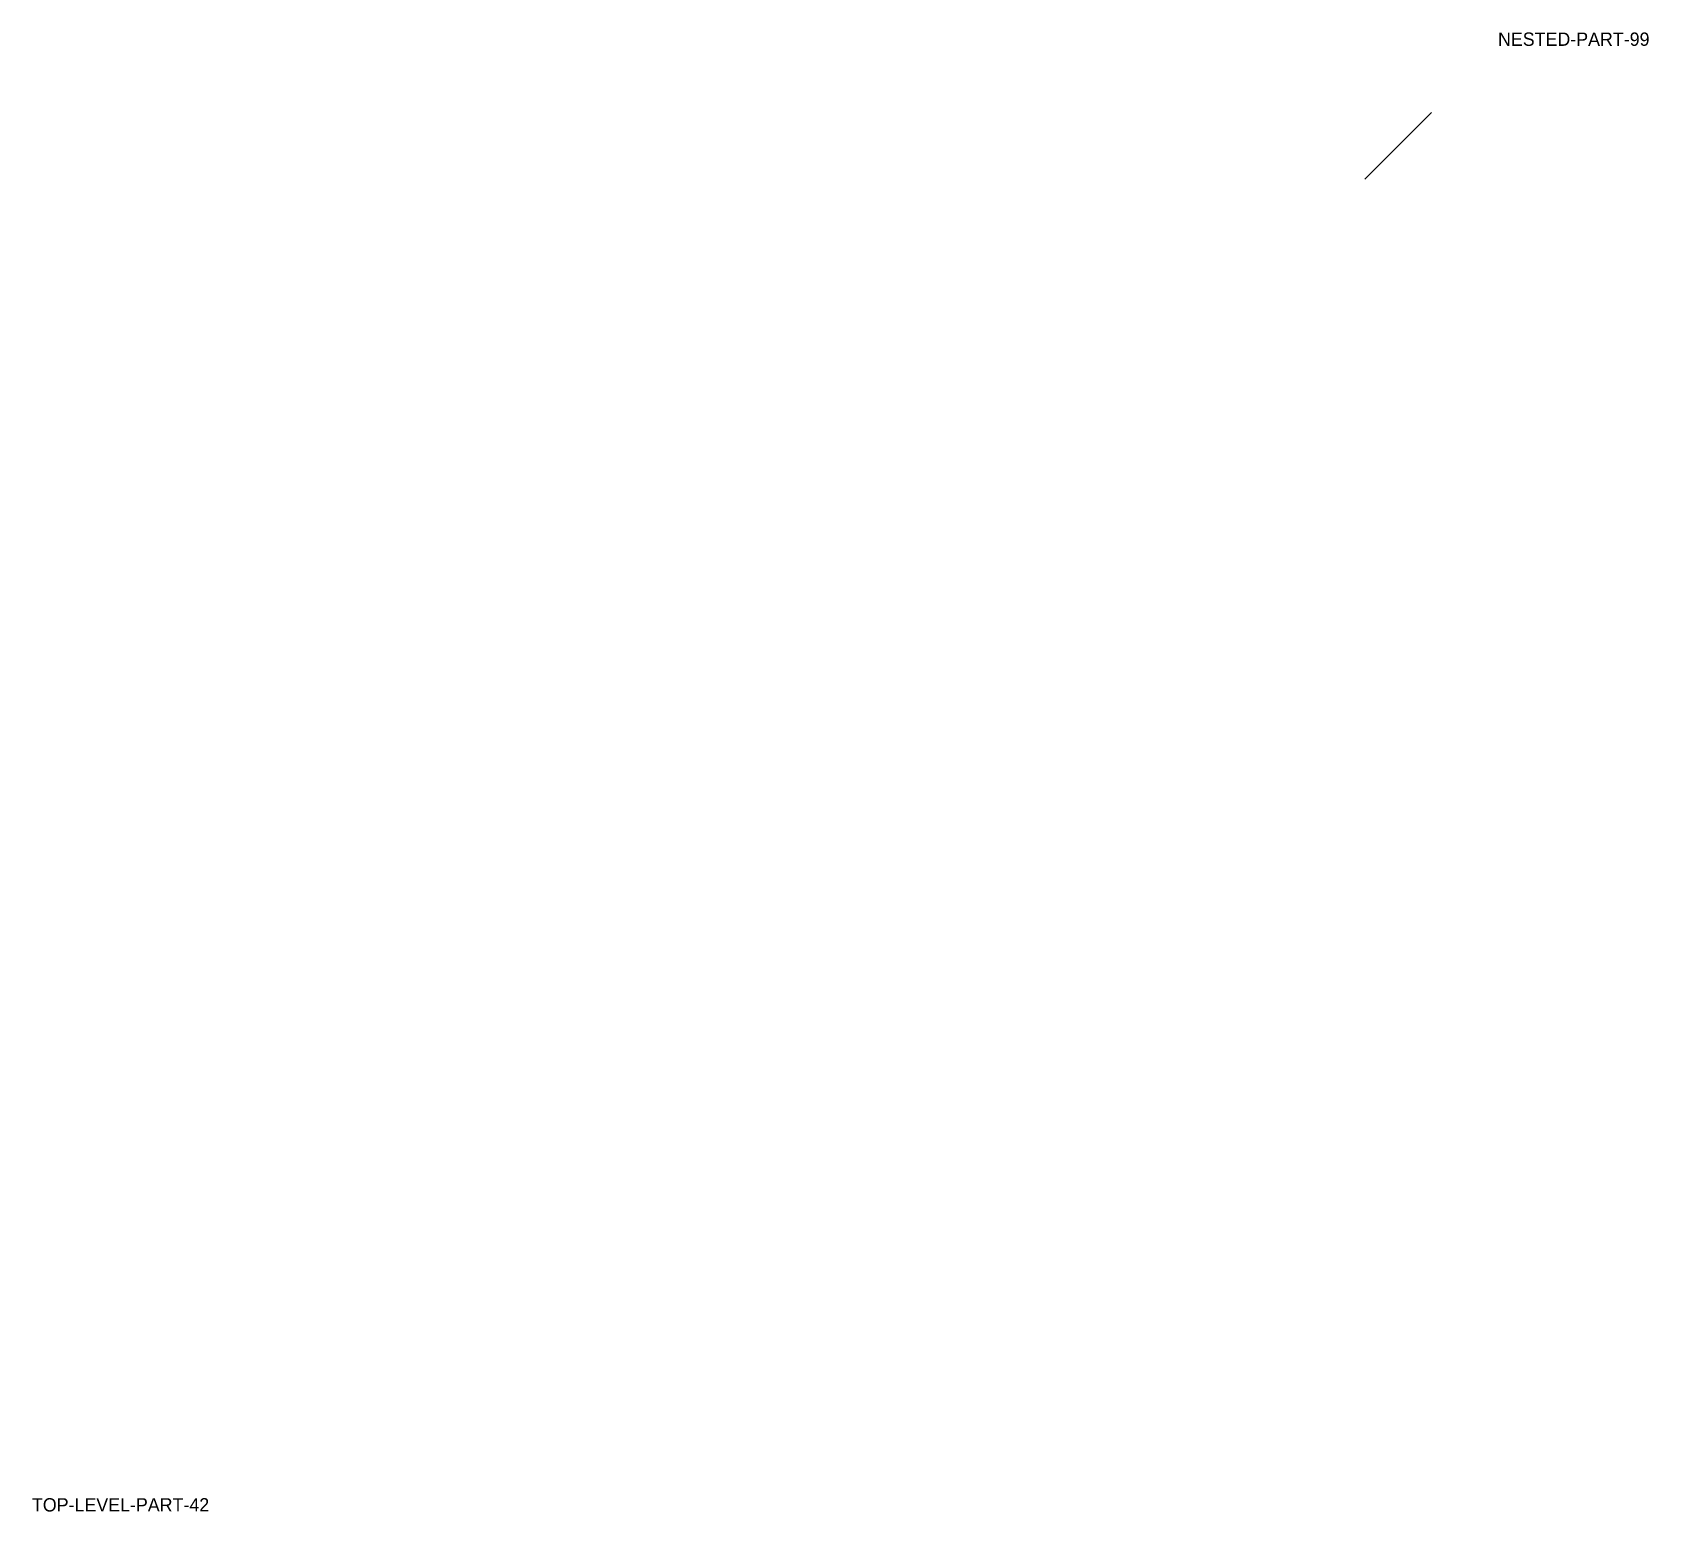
# Model space of a CAD drawing. Header units: inches. Extents: x 0 to 121, y 0 to 111.
import ezdxf

# ---------------------------------------------------------------- set-up
doc = ezdxf.new("R2010")
doc.units = ezdxf.units.IN
doc.layers.get('0').update_dxf_attribs({"linetype": 'CONTINUOUS'})

# ---------------------------------------------------------------- blocks, each defined once
blk = doc.blocks.new('PARTBLOCK')
blk.add_attdef('PARTNO', (0, 0), '', height=1)
blk = doc.blocks.new('CONTAINERBLOCK')
blk.add_line((0, 0), (5, 5))
blk.add_blockref('PARTBLOCK', (10, 10)).add_auto_attribs({'PARTNO': 'NESTED-PART-99'})

msp = doc.modelspace()

# ---------------------------------------------------------------- block references
msp.add_blockref('CONTAINERBLOCK', (100, 100))
msp.add_blockref('PARTBLOCK', (0, 0)).add_auto_attribs({'PARTNO': 'TOP-LEVEL-PART-42'})

doc.saveas('drawing.dxf')
